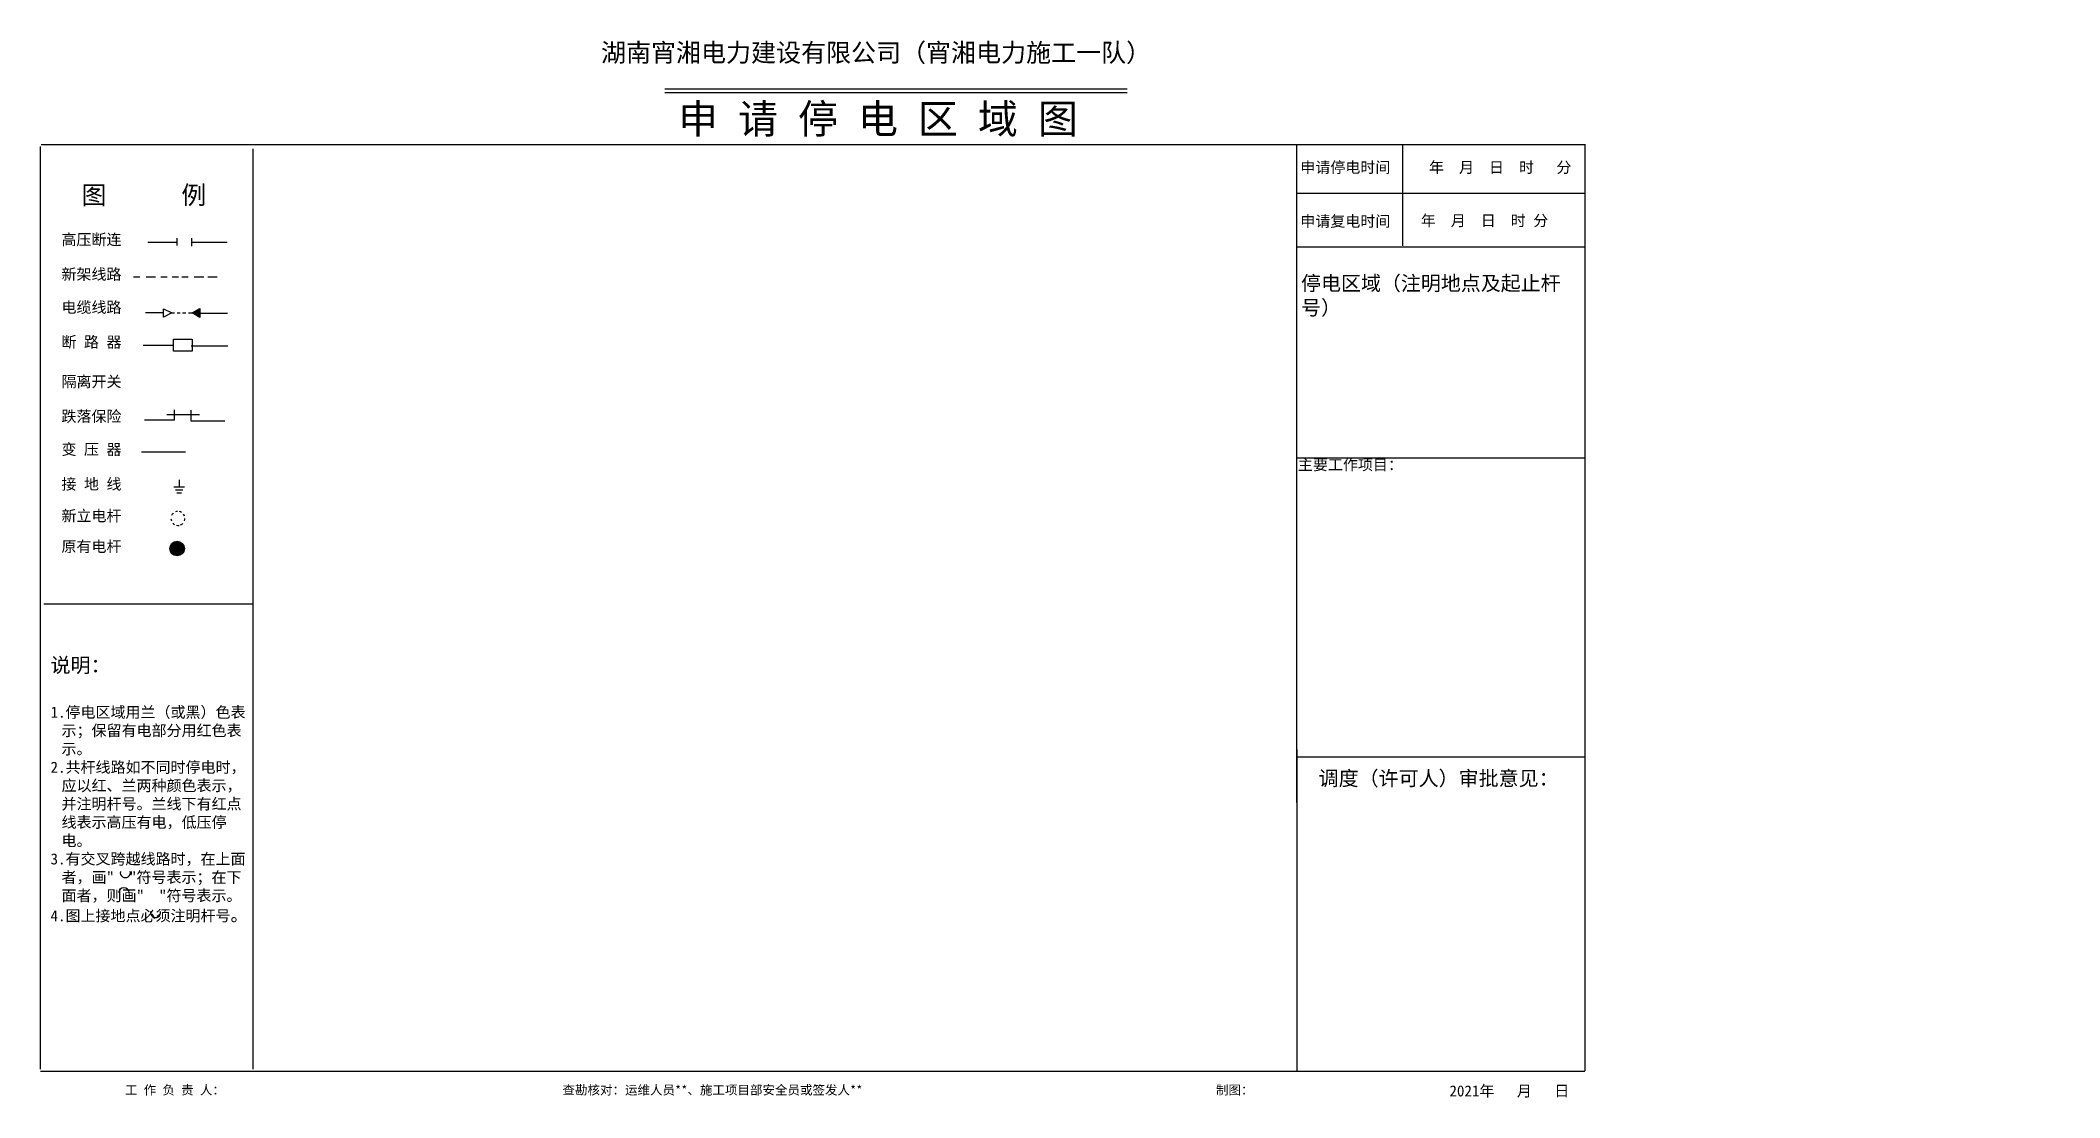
# Model space of a CAD drawing. Header units: millimetres. Extents: x 4738 to 5289, y 583 to 872.
import ezdxf
from ezdxf.lldxf.tags import DXFTag

# ---------------------------------------------------------------- set-up
doc = ezdxf.new("R2010")
doc.units = ezdxf.units.MM
doc.linetypes.add('ACAD_ISO02W100', pattern=[15, 12, -3])
doc.layers.add('2', color=2, linetype='Continuous')
doc.styles.add('[gb2312] 宋体-400-0', font='', dxfattribs={"height": 0.2})
doc.styles.get("Standard").update_dxf_attribs({"font": 'txt', "bigfont": 'gbcbig.shx'})
doc.styles.get('[gb2312] 宋体-400-0').set_extended_font_data('SimSun')
tags = doc.linetypes.add('ACAD_ISO03W100', pattern=[30, 12, -18]).pattern_tags.tags
tags[6:7] = [DXFTag(74, 4), DXFTag(75, 0), DXFTag(340, '0'), DXFTag(46, 1.0), DXFTag(50, 0.0), DXFTag(44, 0.0), DXFTag(45, 0.0)]
tags[4:5] = [DXFTag(74, 4), DXFTag(75, 0), DXFTag(340, '0'), DXFTag(46, 1.0), DXFTag(50, 0.0), DXFTag(44, 0.0), DXFTag(45, 0.0)]

msp = doc.modelspace()

# ---------------------------------------------------------------- hatches: boundary and pattern name
at = {"linetype": 'ACAD_ISO02W100'}
msp.add_hatch(color=256, dxfattribs=at).paths.add_polyline_path([(4781.66, 795.99), (4779.64, 797.27), (4781.66, 798.52)])
msp.add_hatch(color=256).paths.add_polyline_path([(4777.48, 733.04, 1), (4773.49, 733.04, 1)])

# ---------------------------------------------------------------- linework, layer by layer
for p, q in [((4908.5, 858.39), (5034.63, 858.39)), ((4908.5, 857.42), (5034.63, 857.42)), ((4738.21, 591.03), (4738.21, 842.7)), ((4738.39, 843.25), (5159.26, 843.25)), ((5080.85, 843.32), (5080.85, 663.76)), ((5109.78, 815.55), (5109.78, 843.32)), ((5159.43, 843.32), (5159.43, 590.64)), ((4796.12, 842.04), (4796.12, 591.03)), ((5080.85, 829.95), (5159.54, 829.95)), ((4767.52, 816.57), (4775.23, 816.57)), ((4775.45, 817.67), (4775.45, 815.69)), ((4779.42, 817.67), (4779.42, 815.47)), ((4779.42, 816.57), (4789.11, 816.57)), ((5080.85, 815.3), (5159.26, 815.3)), ((4766.86, 797.42), (4771.71, 797.42)), ((4781.89, 797.22), (4789.22, 797.22)), ((4766.28, 788.48), (4774.59, 788.48)), ((4779.35, 788.31), (4789.36, 788.31)), ((4766.58, 768.12), (4774.78, 768.12)), ((4772.66, 769.58), (4781.65, 769.58)), ((4774.78, 768.12), (4774.78, 770.9)), ((4779.28, 770.76), (4779.28, 767.86)), ((4779.28, 767.86), (4788.53, 767.86)), ((5080.94, 757.73), (5159.68, 757.73)), ((4739.12, 717.93), (4796.12, 717.93)), ((5080.93, 678.23), (5080.93, 590.64)), ((5080.93, 676.22), (5159.39, 676.22)), ((5159.45, 590.47), (4738.21, 590.47))]:
    msp.add_line(p, q)
at = {"linetype": 'ACAD_ISO03W100'}
for p, q in [((4763.63, 807.1), (4765.35, 807.1)), ((4767.02, 807.1), (4769.6, 807.1)), ((4771.08, 807.1), (4772.77, 807.1)), ((4774.18, 807.1), (4775.9, 807.1)), ((4776.82, 807.1), (4778.54, 807.1)), ((4780.17, 807.1), (4782.75, 807.1)), ((4783.84, 807.1), (4786.42, 807.1)), ((4774.12, 797.27), (4774.82, 797.27)), ((4778.62, 797.27), (4779.67, 797.27))]:
    msp.add_line(p, q, dxfattribs=at)
at = {"linetype": 'ACAD_ISO02W100'}
for p, q in [((4771.77, 798.4), (4774.1, 797.27)), ((4771.78, 796.11), (4771.78, 798.38)), ((4774.1, 797.29), (4771.79, 796.13)), ((4779.64, 797.27), (4781.66, 798.52)), ((4781.66, 795.99), (4779.64, 797.27)), ((4781.66, 798.52), (4781.66, 795.99)), ((4765.79, 759.45), (4778.35, 759.45))]:
    msp.add_line(p, q, dxfattribs=at)
at = {"linetype": 'ByBlock'}
for p, q in [((4775.53, 797.27), (4776.36, 797.27)), ((4776.99, 797.27), (4777.84, 797.27)), ((4774.65, 749.88), (4777.55, 749.88)), ((4776.05, 751.81), (4776.05, 749.98)), ((4775.1, 749.02), (4777.04, 749.02)), ((4775.42, 748.26), (4776.71, 748.26))]:
    msp.add_line(p, q, dxfattribs=at)
at = {"lineweight": -3}
msp.add_lwpolyline([(4774.49, 790.16), (4779.62, 790.16), (4779.62, 786.84), (4774.49, 786.84)], close=True, dxfattribs=at)
msp.add_circle((4775.49, 733.04), 1.99)
for centre, radius, start, end in [((4775.71, 741.24), 1.91, 182.2877, 201.2871), ((4775.71, 741.24), 1.91, 131.0392, 156.3274), ((4775.71, 741.24), 1.91, 222.9549, 239.9132), ((4775.71, 741.24), 1.91, 93.8647, 111.1078), ((4775.71, 741.24), 1.91, 257.4943, 279.6788), ((4775.71, 741.24), 1.91, 57.7619, 76.5484), ((4775.71, 741.24), 1.91, 292.9091, 316.8318), ((4775.71, 741.24), 1.91, 19.1686, 38.6112), ((4775.71, 741.24), 1.91, 340.2429, 0.5811), ((4761.37, 644.68), 1.38, 167.8678, 12.921), ((4760.98, 639.01), 1.5, 7.2594, 173.3023), ((4769.64, 633.78), 1.38, 165.4818, 10.5351)]:
    msp.add_arc(centre, radius, start, end)

# ---------------------------------------------------------------- texts
for s, insert, char_height, width, attachment_point in [('\\fKaiTi|b0|i0|c134|p49;湖南宵湘电力建设有限公司（宵湘电力施工一队）', (4891.12, 870.76), 5, 470.0431, 1), ('{\\f楷体_GB2312|b0|i0|c134|p49;申 请 停 电 区 域 图}', (4912.14, 854.19), 8, 255.3599, 1), ('{\\fSimSun|b0|i0|c134|p54;申请停电时间}', (5081.87, 838.48), 3, 26.8687, 1), ('{\\fSimSun|b0|i0|c134|p54;   年  月  日  时   分}', (5110.86, 838.48), 3, 53.7269, 1), ('{\\fKaiTi_GB2312|b0|i0|c134|p49;图      例}', (4749.44, 829.16), 5, 40.2373, 4), ('{\\fSimSun|b0|i0|c134|p54;申请复电时间}', (5081.87, 823.79), 3, 26.8687, 1), ('{\\fSimSun|b0|i0|c134|p54;  年  月  日  时 分}', (5110.65, 823.97), 3, 50.7586, 1), ('{\\fKaiTi_GB2312|b0|i0|c134|p49;高压断连}', (4743.96, 818.8), 3, 29.306, 1), ('{\\fKaiTi_GB2312|b0|i0|c134|p49;新架线路}', (4743.96, 809.34), 3, 29.306, 1), ('{\\fSimHei|b0|i0|c134|p2;停电区域\\fSimSun|b0|i0|c134|p54;（注明地点及起止杆号）}', (5082.07, 807.37), 3.993, 76.3402, 1), ('{\\fKaiTi_GB2312|b0|i0|c134|p49;电缆线路}', (4743.96, 800.33), 3, 29.306, 1), ('{\\fKaiTi_GB2312|b0|i0|c134|p49;断 路 器}', (4743.96, 790.87), 3, 29.306, 1), ('{\\fKaiTi_GB2312|b0|i0|c134|p49;隔离开关}', (4743.96, 780.06), 3, 29.306, 1), ('{\\fKaiTi_GB2312|b0|i0|c134|p49;跌落保险}', (4743.96, 770.6), 3, 29.306, 1), ('{\\fKaiTi_GB2312|b0|i0|c134|p49;变 压 器}', (4743.96, 761.59), 3, 29.306, 1), ('{\\fKaiTi_GB2312|b0|i0|c134|p49;接 地 线}', (4743.96, 752.13), 3, 29.306, 1), ('{\\fKaiTi_GB2312|b0|i0|c134|p49;新立电杆}', (4743.96, 743.46), 3, 29.306, 1), ('{\\fKaiTi_GB2312|b0|i0|c134|p49;原有电杆}', (4743.96, 735.1), 3, 29.306, 1), ('{\\fSimHei|b0|i0|c134|p2;\\H1.333x;说明：\\fSimSun|b0|i0|c134|p54;\\P\\pi-3,l3;\\P\\fKaiTi_GB2312|b0|i0|c134|p49;\\H0.7502x;1.停电区域用兰（或黑）色表示；保留有电部分用红色表示。\\P2.共杆线路如不同时停电时，应以红、兰两种颜色表示，并注明杆号。兰线下有红点线表示高压有电，低压停电。\\P3.有交叉跨越线路时，在上面者，画"  "符号表示；在下面者，则画"  "符号表示。\\P4.图上接地点必须注明杆号\\H1.167x;。\\H0.8569x;}', (4740.98, 703.25), 3, 55.1847, 1), ('{\\fSimHei|b0|i0|c134|p2;调度（许可人）审批意见：}', (5086.85, 672.38), 4, 89.1796, 1), ('{\\fSimSun|b0|i0|c134|p54;工 作 负 责 人： }', (4761.27, 586.65), 2.5, 60.4324, 1), ('{\\fSimSun|b0|i0|c134|p54;查勘核对：运维人员**、施工项目部安全员或签发人**}', (4880.61, 586.65), 2.5, 89.3995, 1), ('{\\fSimSun|b0|i0|c134|p54;制图：   }', (5058.85, 586.65), 2.5, 60.4324, 1), ('{\\fSimSun|b0|i0|c134|p54;2021年   月   日}', (5122.54, 586.65), 3, 60.4324, 1)]:
    msp.add_mtext(s, dxfattribs=dict(insert=insert, char_height=char_height, width=width, attachment_point=attachment_point))
at = {"insert": (5081.21, 757.4), "char_height": 3, "width": 78.4897, "attachment_point": 1, "style": '[gb2312] 宋体-400-0'}
msp.add_mtext('主要工作项目：', dxfattribs=at)
at = {"layer": '2', "color": 7, "insert": (5288.97, 870.59), "char_height": 6, "width": 173.3138, "attachment_point": 1}
msp.add_mtext('\\A1;', dxfattribs=at)

doc.saveas('drawing.dxf')
